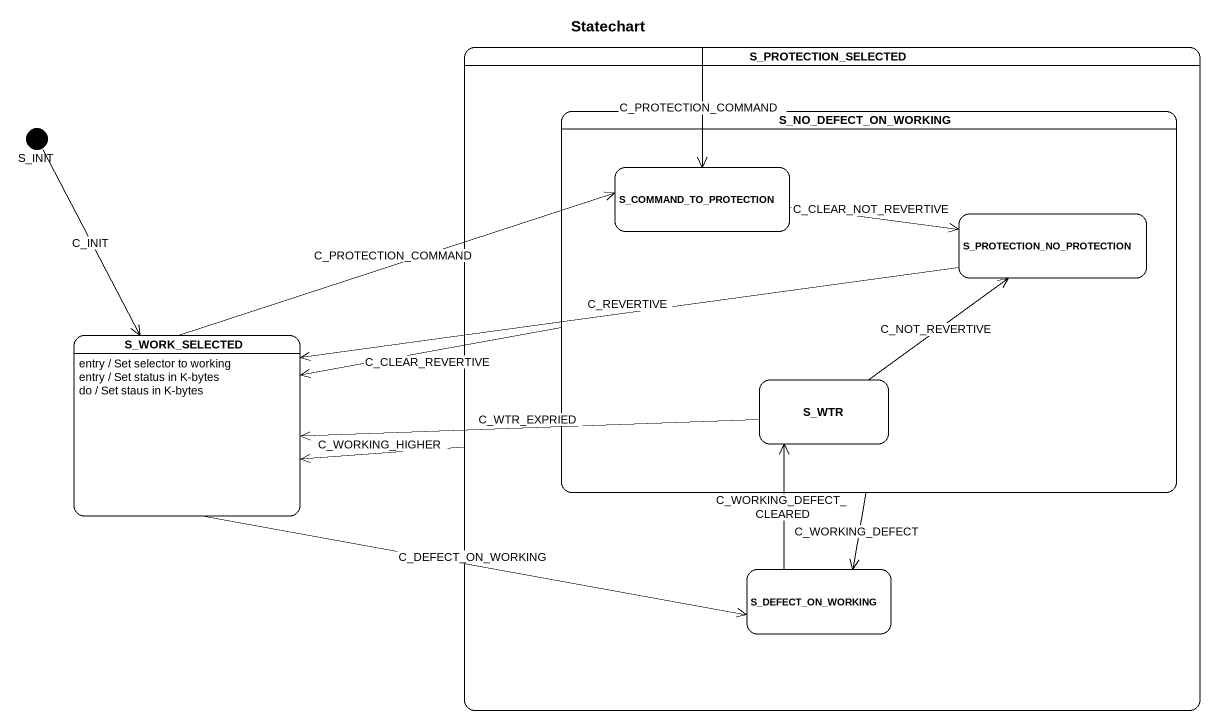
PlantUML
@startuml
title Statechart
hide empty description
state S_PROTECTION_SELECTED {
  state S_NO_DEFECT_ON_WORKING {
    state S_COMMAND_TO_PROTECTION
    state S_PROTECTION_NO_PROTECTION
    state S_WTR
  }
  state S_DEFECT_ON_WORKING
}
state S_INIT <<start>>
state S_WORK_SELECTED
S_WORK_SELECTED : entry / Set selector to working
S_WORK_SELECTED : entry / Set status in K-bytes
S_WORK_SELECTED : do / Set staus in K-bytes
S_PROTECTION_SELECTED -up-> S_COMMAND_TO_PROTECTION : C_PROTECTION_COMMAND
S_PROTECTION_SELECTED -left-> S_WORK_SELECTED : C_WORKING_HIGHER
S_INIT --> S_WORK_SELECTED : C_INIT
S_NO_DEFECT_ON_WORKING -left-> S_WORK_SELECTED : C_CLEAR_REVERTIVE
S_NO_DEFECT_ON_WORKING --> S_DEFECT_ON_WORKING : C_WORKING_DEFECT
S_COMMAND_TO_PROTECTION -right-> S_PROTECTION_NO_PROTECTION : C_CLEAR_NOT_REVERTIVE
S_PROTECTION_NO_PROTECTION -left-> S_WORK_SELECTED : C_REVERTIVE
S_WORK_SELECTED -right-> S_COMMAND_TO_PROTECTION : C_PROTECTION_COMMAND
S_WORK_SELECTED -right-> S_DEFECT_ON_WORKING : C_DEFECT_ON_WORKING
S_WTR -up-> S_PROTECTION_NO_PROTECTION : C_NOT_REVERTIVE
S_WTR -left-> S_WORK_SELECTED : C_WTR_EXPRIED
S_DEFECT_ON_WORKING -up-> S_WTR : C_WORKING_DEFECT_CLEARED
@enduml
